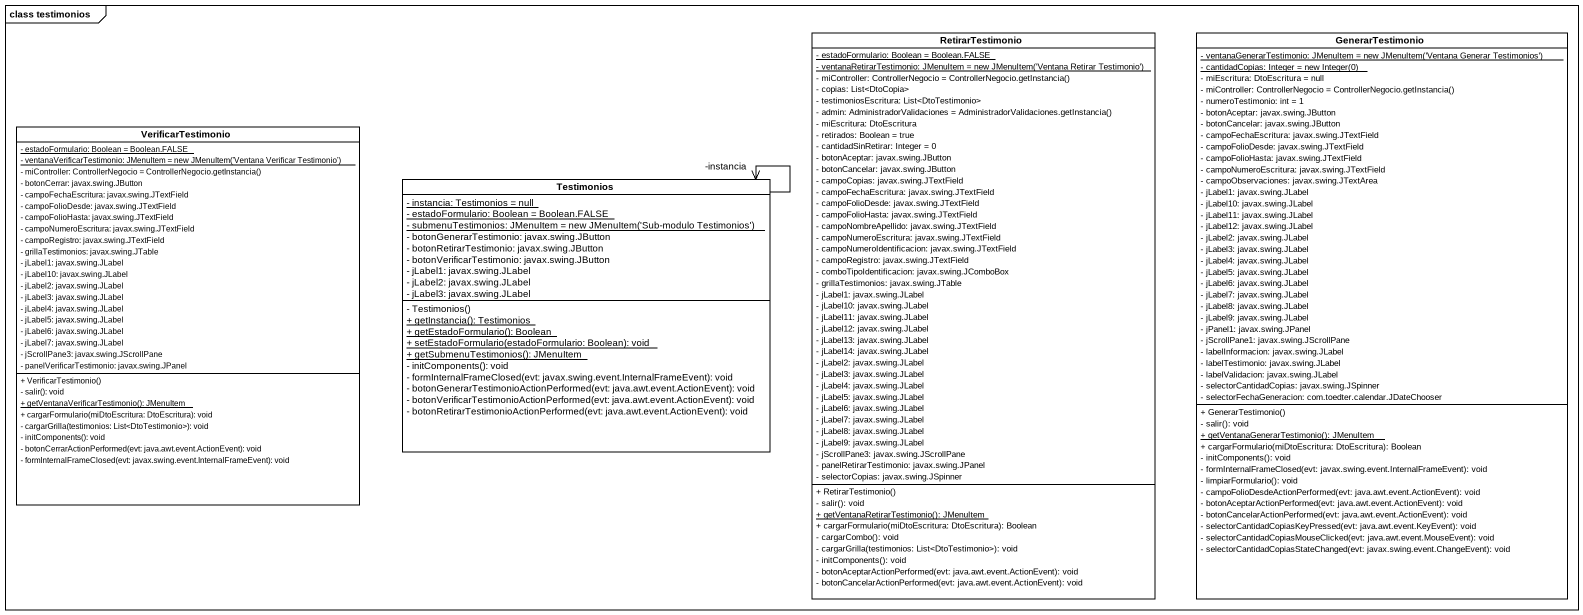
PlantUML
@startuml
mainframe class testimonios
hide circle
hide empty members
skinparam classAttributeIconSize 0
class RetirarTestimonio {
  {static} - estadoFormulario: Boolean = Boolean.FALSE
  {static} {field} - ventanaRetirarTestimonio: JMenuItem = new JMenuItem('Ventana Retirar Testimonio')
  {field} - miController: ControllerNegocio = ControllerNegocio.getInstancia()
  - copias: List<DtoCopia>
  - testimoniosEscritura: List<DtoTestimonio>
  {field} - admin: AdministradorValidaciones = AdministradorValidaciones.getInstancia()
  - miEscritura: DtoEscritura
  - retirados: Boolean = true
  - cantidadSinRetirar: Integer = 0
  - botonAceptar: javax.swing.JButton
  - botonCancelar: javax.swing.JButton
  - campoCopias: javax.swing.JTextField
  - campoFechaEscritura: javax.swing.JTextField
  - campoFolioDesde: javax.swing.JTextField
  - campoFolioHasta: javax.swing.JTextField
  - campoNombreApellido: javax.swing.JTextField
  - campoNumeroEscritura: javax.swing.JTextField
  - campoNumeroIdentificacion: javax.swing.JTextField
  - campoRegistro: javax.swing.JTextField
  - comboTipoIdentificacion: javax.swing.JComboBox
  - grillaTestimonios: javax.swing.JTable
  - jLabel1: javax.swing.JLabel
  - jLabel10: javax.swing.JLabel
  - jLabel11: javax.swing.JLabel
  - jLabel12: javax.swing.JLabel
  - jLabel13: javax.swing.JLabel
  - jLabel14: javax.swing.JLabel
  - jLabel2: javax.swing.JLabel
  - jLabel3: javax.swing.JLabel
  - jLabel4: javax.swing.JLabel
  - jLabel5: javax.swing.JLabel
  - jLabel6: javax.swing.JLabel
  - jLabel7: javax.swing.JLabel
  - jLabel8: javax.swing.JLabel
  - jLabel9: javax.swing.JLabel
  - jScrollPane3: javax.swing.JScrollPane
  - panelRetirarTestimonio: javax.swing.JPanel
  - selectorCopias: javax.swing.JSpinner
  + RetirarTestimonio()
  - salir(): void
  {static} + getVentanaRetirarTestimonio(): JMenuItem
  + cargarFormulario(miDtoEscritura: DtoEscritura): Boolean
  - cargarCombo(): void
  - cargarGrilla(testimonios: List<DtoTestimonio>): void
  - initComponents(): void
  - botonAceptarActionPerformed(evt: java.awt.event.ActionEvent): void
  - botonCancelarActionPerformed(evt: java.awt.event.ActionEvent): void
}
class GenerarTestimonio {
  {static} {field} - ventanaGenerarTestimonio: JMenuItem = new JMenuItem('Ventana Generar Testimonios')
  {static} {field} - cantidadCopias: Integer = new Integer(0)
  - miEscritura: DtoEscritura = null
  {field} - miController: ControllerNegocio = ControllerNegocio.getInstancia()
  - numeroTestimonio: int = 1
  - botonAceptar: javax.swing.JButton
  - botonCancelar: javax.swing.JButton
  - campoFechaEscritura: javax.swing.JTextField
  - campoFolioDesde: javax.swing.JTextField
  - campoFolioHasta: javax.swing.JTextField
  - campoNumeroEscritura: javax.swing.JTextField
  - campoObservaciones: javax.swing.JTextArea
  - jLabel1: javax.swing.JLabel
  - jLabel10: javax.swing.JLabel
  - jLabel11: javax.swing.JLabel
  - jLabel12: javax.swing.JLabel
  - jLabel2: javax.swing.JLabel
  - jLabel3: javax.swing.JLabel
  - jLabel4: javax.swing.JLabel
  - jLabel5: javax.swing.JLabel
  - jLabel6: javax.swing.JLabel
  - jLabel7: javax.swing.JLabel
  - jLabel8: javax.swing.JLabel
  - jLabel9: javax.swing.JLabel
  - jPanel1: javax.swing.JPanel
  - jScrollPane1: javax.swing.JScrollPane
  - labelInformacion: javax.swing.JLabel
  - labelTestimonio: javax.swing.JLabel
  - labelValidacion: javax.swing.JLabel
  - selectorCantidadCopias: javax.swing.JSpinner
  - selectorFechaGeneracion: com.toedter.calendar.JDateChooser
  + GenerarTestimonio()
  - salir(): void
  {static} + getVentanaGenerarTestimonio(): JMenuItem
  + cargarFormulario(miDtoEscritura: DtoEscritura): Boolean
  - initComponents(): void
  - formInternalFrameClosed(evt: javax.swing.event.InternalFrameEvent): void
  - limpiarFormulario(): void
  - campoFolioDesdeActionPerformed(evt: java.awt.event.ActionEvent): void
  - botonAceptarActionPerformed(evt: java.awt.event.ActionEvent): void
  - botonCancelarActionPerformed(evt: java.awt.event.ActionEvent): void
  - selectorCantidadCopiasKeyPressed(evt: java.awt.event.KeyEvent): void
  - selectorCantidadCopiasMouseClicked(evt: java.awt.event.MouseEvent): void
  - selectorCantidadCopiasStateChanged(evt: javax.swing.event.ChangeEvent): void
}
class VerificarTestimonio {
  {static} - estadoFormulario: Boolean = Boolean.FALSE
  {static} {field} - ventanaVerificarTestimonio: JMenuItem = new JMenuItem('Ventana Verificar Testimonio')
  {field} - miController: ControllerNegocio = ControllerNegocio.getInstancia()
  - botonCerrar: javax.swing.JButton
  - campoFechaEscritura: javax.swing.JTextField
  - campoFolioDesde: javax.swing.JTextField
  - campoFolioHasta: javax.swing.JTextField
  - campoNumeroEscritura: javax.swing.JTextField
  - campoRegistro: javax.swing.JTextField
  - grillaTestimonios: javax.swing.JTable
  - jLabel1: javax.swing.JLabel
  - jLabel10: javax.swing.JLabel
  - jLabel2: javax.swing.JLabel
  - jLabel3: javax.swing.JLabel
  - jLabel4: javax.swing.JLabel
  - jLabel5: javax.swing.JLabel
  - jLabel6: javax.swing.JLabel
  - jLabel7: javax.swing.JLabel
  - jScrollPane3: javax.swing.JScrollPane
  - panelVerificarTestimonio: javax.swing.JPanel
  + VerificarTestimonio()
  - salir(): void
  {static} + getVentanaVerificarTestimonio(): JMenuItem
  + cargarFormulario(miDtoEscritura: DtoEscritura): void
  - cargarGrilla(testimonios: List<DtoTestimonio>): void
  - initComponents(): void
  - botonCerrarActionPerformed(evt: java.awt.event.ActionEvent): void
  - formInternalFrameClosed(evt: javax.swing.event.InternalFrameEvent): void
}
class Testimonios {
  {static} - instancia: Testimonios = null
  {static} - estadoFormulario: Boolean = Boolean.FALSE
  {static} {field} - submenuTestimonios: JMenuItem = new JMenuItem('Sub-modulo Testimonios')
  - botonGenerarTestimonio: javax.swing.JButton
  - botonRetirarTestimonio: javax.swing.JButton
  - botonVerificarTestimonio: javax.swing.JButton
  - jLabel1: javax.swing.JLabel
  - jLabel2: javax.swing.JLabel
  - jLabel3: javax.swing.JLabel
  - Testimonios()
  {static} + getInstancia(): Testimonios
  {static} + getEstadoFormulario(): Boolean
  {static} + setEstadoFormulario(estadoFormulario: Boolean): void
  {static} + getSubmenuTestimonios(): JMenuItem
  - initComponents(): void
  - formInternalFrameClosed(evt: javax.swing.event.InternalFrameEvent): void
  - botonGenerarTestimonioActionPerformed(evt: java.awt.event.ActionEvent): void
  - botonVerificarTestimonioActionPerformed(evt: java.awt.event.ActionEvent): void
  - botonRetirarTestimonioActionPerformed(evt: java.awt.event.ActionEvent): void
}
Testimonios --> "-instancia" Testimonios
@enduml
